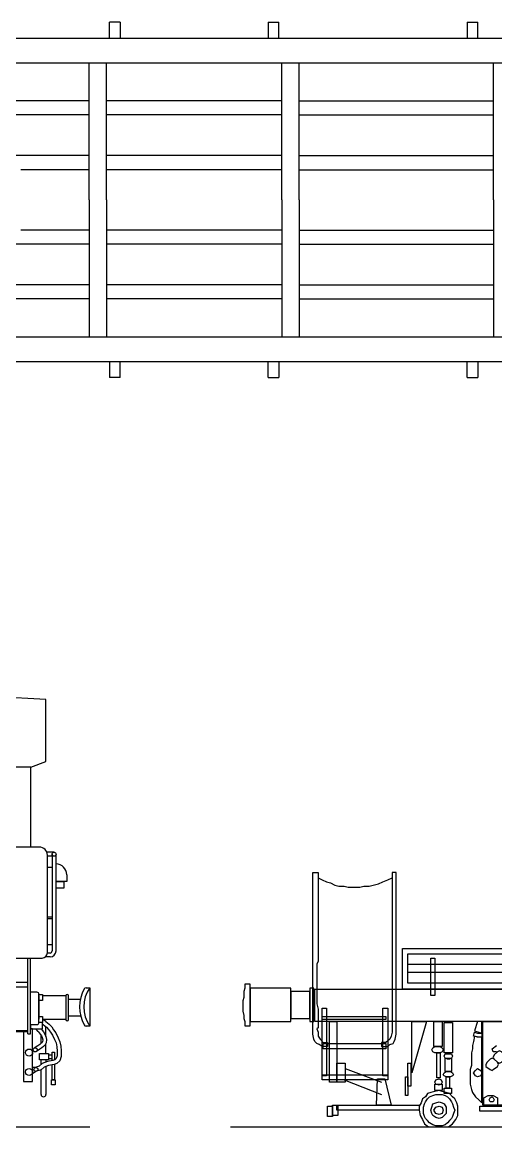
# Model space of a CAD drawing. Extents: x 232357 to 307872, y -9829 to 33775.
# Drawn here: x 277786 to 281985, y 14532 to 24331 of the extents above; entities that cross this region are included whole.
import ezdxf

# ---------------------------------------------------------------- set-up
doc = ezdxf.new("R2010")
doc.units = 0
doc.header["$LTSCALE"] = 750
doc.header["$MEASUREMENT"] = 0
doc.layers.get('0').update_dxf_attribs({"linetype": 'CONTINUOUS'})

msp = doc.modelspace()

# ---------------------------------------------------------------- linework, layer by layer
at = {"color": 0, "linetype": 'Continuous', "lineweight": -2}
for p, q in [((278654.7, 24330.9), (278559.9, 24330.9)), ((278559.9, 24189.4), (278559.9, 24330.9)), ((278654.7, 24330.9), (278559.9, 24330.9)), ((278654.7, 24330.9), (278654.7, 24189.4)), ((279966.3, 24330.9), (280061.1, 24330.9)), ((279966.3, 24330.9), (280061.1, 24330.9)), ((279966.3, 24330.9), (279966.3, 24189.4)), ((280061.1, 24189.4), (280061.1, 24330.9)), ((281730.9, 24330.9), (281825.7, 24330.9)), ((281730.9, 24330.9), (281825.7, 24330.9)), ((281730.9, 24330.9), (281730.9, 24189.4)), ((281825.7, 24189.4), (281825.7, 24330.9)), ((275069.7, 24189.4), (283551.3, 24189.4)), ((275069.7, 23969.4), (283551.3, 23969.4)), ((278379.3, 22754.4), (278379.3, 23969.4)), ((278533.7, 22754.4), (278533.7, 23969.4)), ((280087.3, 22754.4), (280087.3, 23969.4)), ((280241.7, 22754.4), (280241.7, 23969.4)), ((281963.1, 22754.4), (281963.1, 23969.4)), ((278379.3, 23632.8), (276657.9, 23632.8)), ((280087.3, 23632.8), (278533.7, 23632.8)), ((280241.7, 23632.8), (281963.1, 23632.8)), ((278379.3, 23508.1), (276657.9, 23508.1)), ((280087.3, 23508.1), (278533.7, 23508.1)), ((280241.7, 23508.1), (281963.1, 23508.1)), ((278379.3, 23146.6), (276657.9, 23146.6)), ((280087.3, 23146.6), (278533.7, 23146.6)), ((280241.7, 23146.6), (281963.1, 23146.6)), ((278379.3, 23022), (277774.1, 23022)), ((280087.3, 23022), (278533.7, 23022)), ((280241.7, 23022), (281963.1, 23022)), ((278379.3, 22754.4), (278379.3, 21539.4)), ((278533.7, 22754.4), (278533.7, 21539.4)), ((280087.3, 22754.4), (280087.3, 21539.4)), ((280241.7, 22754.4), (280241.7, 21539.4)), ((281963.1, 22754.4), (281963.1, 21539.4)), ((278379.3, 22486.8), (277774.1, 22486.8)), ((280087.3, 22486.8), (278533.7, 22486.8)), ((280241.7, 22486.8), (281963.1, 22486.8)), ((278379.3, 22362.1), (276657.9, 22362.1)), ((280087.3, 22362.1), (278533.7, 22362.1)), ((280241.7, 22362.1), (281963.1, 22362.1)), ((278379.3, 22000.6), (276657.9, 22000.6)), ((280087.3, 22000.6), (278533.7, 22000.6)), ((280241.7, 22000.6), (281963.1, 22000.6)), ((278379.3, 21876), (276657.9, 21876)), ((280087.3, 21876), (278533.7, 21876)), ((280241.7, 21876), (281963.1, 21876)), ((275069.7, 21539.4), (283551.3, 21539.4)), ((275069.7, 21319.4), (283551.3, 21319.4)), ((278559.9, 21319.4), (278559.9, 21177.8)), ((278654.7, 21177.8), (278654.7, 21319.4)), ((279966.3, 21177.8), (279966.3, 21319.4)), ((280061.1, 21319.4), (280061.1, 21177.8)), ((281730.9, 21177.8), (281730.9, 21319.4)), ((281825.7, 21319.4), (281825.7, 21177.8)), ((278654.7, 21177.8), (278559.9, 21177.8)), ((278654.7, 21177.8), (278559.9, 21177.8)), ((279966.3, 21177.8), (280061.1, 21177.8)), ((279966.3, 21177.8), (280061.1, 21177.8)), ((281730.9, 21177.8), (281825.7, 21177.8)), ((281730.9, 21177.8), (281825.7, 21177.8))]:
    msp.add_line(p, q, dxfattribs=at)
at = {"color": 0, "lineweight": -2}
for p, q in [((277995, 18323.8), (276155.4, 18425.1)), ((277995, 17773.8), (277995, 18323.8)), ((277864.6, 17723.1), (277995, 17773.8)), ((277864.6, 17723.1), (276155.4, 17723.1)), ((277864.6, 17013.9), (277864.6, 17723.1)), ((277939, 17013.9), (276155.4, 17013.9)), ((278069.3, 16967.4), (278005.3, 16967.4)), ((278009.5, 16076.7), (278009.5, 16943.4)), ((278052.2, 16933.1), (278009.5, 16933.1)), ((278052.2, 16950.3), (278052.2, 16092.7)), ((278086.4, 16092.7), (278086.4, 16950.3)), ((278052.2, 16831.9), (278009.5, 16831.9)), ((278182.1, 16768.6), (278182.1, 16707.8)), ((278182.1, 16707.8), (278086.4, 16707.8)), ((278052.2, 16393.1), (278009.5, 16393.1)), ((278052.2, 16376.1), (278009.5, 16376.1)), ((278033.4, 16073.9), (278009.4, 16073.9)), ((278052.2, 16148.1), (278009.5, 16148.1)), ((276155.4, 16029.7), (277962.5, 16029.7)), ((277835.6, 15358.1), (277835.6, 16029.7)), ((277859.5, 15358.1), (277859.5, 16029.7)), ((278033.4, 16039.7), (277991.5, 16039.7)), ((272957, 15816.5), (277835.6, 15816.5)), ((273053.9, 15775.8), (277835.6, 15775.8)), ((277916.5, 15726.2), (277859.5, 15726.2)), ((277935.3, 15458.4), (277935.3, 15707.4)), ((278352.3, 15766.3), (278385.3, 15766.3)), ((278385.3, 15766.3), (278385.3, 15426.8)), ((278198.1, 15664.6), (278302.5, 15664.6)), ((277995.1, 15466.9), (277965.5, 15486.9)), ((278198.1, 15518.4), (278304.7, 15518.4)), ((277839.8, 15384.6), (277474.6, 15384.6)), ((277859.5, 15439.6), (277916.5, 15439.6)), ((277928, 15379.4), (277906.3, 15401.1)), ((277973.4, 15439.4), (277965.5, 15446.8)), ((277996.6, 15335.3), (277996.6, 15421.1)), ((278385.3, 15426.8), (278352.3, 15426.8)), ((277835.6, 15376.3), (277422, 15376.3)), ((277835.6, 15358.1), (277859.5, 15358.1)), ((277954.3, 15271.8), (277954.3, 15344.2)), ((277924.1, 15250.1), (277891.7, 15231.1)), ((277942.7, 15220.4), (277913, 15201.6)), ((277996.6, 15181.9), (277996.6, 15270)), ((277954.3, 15124), (277954.3, 15125.6)), ((277954.3, 15084.7), (277954.3, 15124)), ((277996.6, 15124), (277996.6, 15125.6)), ((277996.6, 15124), (277996.6, 15105.6)), ((278020.1, 15169.9), (278053, 15169.9)), ((278020.1, 15138), (278053, 15138)), ((277902.5, 15058.6), (277879.1, 15058.3)), ((277913.6, 15025.4), (277879.1, 15002.6)), ((277954.3, 14820.3), (277954.3, 15039)), ((277996.6, 15068.2), (277996.6, 14820.3)), ((259338.1, 14532.1), (278385.3, 14532.1))]:
    msp.add_line(p, q, dxfattribs=at)
for points in [[(280362.4, 15410.5), (280362.4, 16788.3), (280408.7, 16788.3), (280408.7, 16779.1), (280408.7, 16760.6), (280408.7, 16732.9), (280408.7, 16695.9), (280408.7, 16658.9), (280408.7, 16621.9), (280408.7, 16575.7), (280408.7, 16520.2), (280408.7, 16501.7), (280408.7, 16473.9), (280408.7, 16446.2), (280408.7, 16409.2), (280408.7, 16381.5), (280408.7, 16353.7), (280408.7, 16326), (280408.7, 16289), (280408.7, 16261.3), (280408.7, 16233.5), (280408.7, 16196.5), (280408.7, 16168.8), (280408.7, 16131.8), (280408.7, 16104.1), (280408.7, 16067.1), (280408.7, 16039.3), (280408.7, 16002.3), (280399.4, 15974.6), (280399.4, 15937.6), (280399.4, 15909.9), (280399.4, 15882.1), (280399.4, 15845.1), (280399.4, 15817.4), (280399.4, 15789.7), (280399.4, 15761.9), (280399.4, 15734.2), (280399.4, 15706.4), (280399.4, 15678.7), (280399.4, 15623.2), (280408.7, 15577), (280408.7, 15540), (280408.7, 15503), (280408.7, 15475.3), (280408.7, 15447.5), (280408.7, 15429), (280408.7, 15410.5), (280399.4, 15401.3), (280408.7, 15373.5), (280408.7, 15336.6), (280427.2, 15308.8), (280454.9, 15281.1), (280491.9, 15281.1), (280491.9, 15244.1), (280464.1, 15244.1), (280445.7, 15244.1), (280417.9, 15262.6), (280399.4, 15271.8), (280380.9, 15290.3), (280371.7, 15308.8), (280362.4, 15355), (280362.4, 15382.8), (280362.4, 15401.3), (280362.4, 15410.5)], [(281102.2, 15410.5), (281102.2, 16788.3), (281065.2, 16788.3), (281065.2, 16779.1), (281065.2, 16760.6), (281065.2, 16732.9), (281065.2, 16695.9), (281065.2, 16658.9), (281065.2, 16621.9), (281065.2, 16575.7), (281065.2, 16520.2), (281065.2, 16501.7), (281065.2, 16473.9), (281065.2, 16446.2), (281065.2, 16409.2), (281065.2, 16381.5), (281065.2, 16353.7), (281065.2, 16326), (281065.2, 16289), (281065.2, 16261.3), (281065.2, 16233.5), (281065.2, 16196.5), (281065.2, 16168.8), (281065.2, 16131.8), (281065.2, 16104.1), (281065.2, 16067.1), (281065.2, 16039.3), (281065.2, 16002.3), (281065.2, 15974.6), (281065.2, 15937.6), (281065.2, 15909.9), (281065.2, 15882.1), (281065.2, 15845.1), (281065.2, 15817.4), (281065.2, 15789.7), (281065.2, 15761.9), (281065.2, 15734.2), (281065.2, 15706.4), (281065.2, 15678.7), (281065.2, 15623.2), (281065.2, 15577), (281065.2, 15540), (281065.2, 15503), (281065.2, 15475.3), (281065.2, 15447.5), (281065.2, 15429), (281065.2, 15410.5), (281065.2, 15401.3), (281065.2, 15373.5), (281056, 15336.6), (281046.7, 15308.8), (281009.7, 15281.1), (280972.7, 15281.1), (280972.7, 15244.1), (281000.5, 15244.1), (281028.2, 15244.1), (281046.7, 15262.6), (281074.5, 15271.8), (281083.7, 15290.3), (281092.9, 15308.8), (281102.2, 15355), (281102.2, 15382.8), (281102.2, 15401.3), (281102.2, 15410.5)], [(280408.7, 16742.1), (280445.7, 16723.6), (280482.6, 16705.1), (280519.6, 16695.9), (280556.6, 16677.4), (280593.6, 16668.1), (280639.8, 16668.1), (280676.8, 16658.9), (280723.1, 16658.9), (280778.5, 16658.9), (280815.5, 16668.1), (280861.8, 16668.1), (280898.8, 16677.4), (280945, 16686.6), (280982, 16705.1), (281028.2, 16723.6), (281065.2, 16742.1)], [(281157.7, 16113.3), (284810.2, 16113.3), (284810.2, 15752.7), (281157.7, 15752.7), (281157.7, 16113.3)], [(281203.9, 16067.1), (284764, 16067.1), (284764, 15808.2), (281203.9, 15808.2), (281203.9, 16067.1)], [(281203.9, 15974.6), (284745.5, 15974.6), (284745.5, 15900.6), (281203.9, 15900.6), (281203.9, 15974.6)], [(281407.3, 16030.1), (281444.3, 16030.1), (281444.3, 15697.2), (281407.3, 15697.2), (281407.3, 16030.1)], [(279807.6, 15798.9), (279770.6, 15798.9), (279761.4, 15798.9), (279761.4, 15780.4), (279761.4, 15761.9), (279752.1, 15734.2), (279752.1, 15706.4), (279752.1, 15678.7), (279742.9, 15651), (279742.9, 15623.2), (279742.9, 15586.2), (279742.9, 15558.5), (279752.1, 15521.5), (279752.1, 15493.8), (279761.4, 15466), (279761.4, 15447.5), (279761.4, 15429), (279770.6, 15429), (279807.6, 15429), (279807.6, 15798.9)], [(277935.3, 15694.7), (277935.3, 15694.7), (277935.3, 15486.9)], [(278173.7, 15694.7), (277965.5, 15694.7)], [(278173.7, 15694.7), (278173.7, 15485.5)], [(278198.1, 15485.5), (278198.1, 15694.7)], [(280168.2, 15761.9), (279807.6, 15761.9), (279807.6, 15466), (280168.2, 15466), (280168.2, 15761.9)], [(280334.7, 15734.2), (280168.2, 15734.2), (280168.2, 15493.8), (280334.7, 15493.8), (280334.7, 15734.2)], [(280371.7, 15761.9), (280334.7, 15761.9), (280334.7, 15466), (280371.7, 15466), (280371.7, 15761.9)], [(280380.9, 15752.7), (286964.8, 15752.7), (286964.8, 15466), (280380.9, 15466), (280380.9, 15752.7)], [(280445.7, 15586.2), (280482.6, 15586.2), (280482.6, 14985.2), (280445.7, 14985.2), (280445.7, 15586.2)], [(280982, 15586.2), (281028.2, 15586.2), (281028.2, 14985.2), (280982, 14985.2), (280982, 15586.2)], [(277965.5, 15486.9), (278173.7, 15486.9)], [(280445.7, 15512.2), (281009.7, 15512.2), (281009.7, 15484.5), (280445.7, 15484.5), (280445.7, 15512.2)], [(277797.7, 15376.3), (277797.7, 14936.2), (277879.1, 14936.2), (277879.1, 15401.1), (277859.5, 15401.1)], [(277859.5, 15439.6), (277859.5, 15401.1), (277965.5, 15401.1), (277965.5, 15458.4), (277935.3, 15458.4)], [(277973.4, 15439.4), (278001.1, 15417.5), (278020.7, 15396.7), (278036.6, 15372.1), (278054.4, 15346.9), (278074.4, 15308.4), (278086.7, 15276.9), (278093.5, 15242.9), (278096.4, 15203.6), (278097.8, 15161.1), (278089.2, 15138.3), (278075.5, 15126.4), (278059.2, 15120.2), (278010.6, 15110.8), (277964.2, 15093.5), (277938.1, 15070.4), (277902.5, 15058.6)], [(277995.1, 15466.9), (278024.8, 15443.4), (278048.3, 15418.3), (278065.6, 15391.7), (278084.4, 15365.1), (278106.3, 15322.8), (278120.4, 15286.8), (278128.2, 15247.7), (278131.4, 15205.4), (278132.9, 15155.3), (278118.8, 15117.8), (278093.8, 15095.8), (278068.7, 15086.4), (278020.1, 15077.1), (277982.5, 15063), (277955.9, 15039.5), (277913.6, 15025.4)], [(277954.3, 15401.1), (277975.4, 15375.6), (277987.3, 15355.5), (277996.9, 15334.7), (278002.9, 15305.8), (278000.6, 15278.3), (277991.7, 15259.8), (277974.6, 15244.2), (277959.8, 15233), (277942.7, 15220.4)], [(280510.4, 15466), (280575.1, 15466), (280575.1, 14929.7), (280510.4, 14929.7), (280510.4, 15466)], [(281370.4, 15466), (281240.9, 15012.9), (281240.9, 15466), (281370.4, 15466)], [(281435.1, 15466), (281509.1, 15466), (281509.1, 15244.1), (281435.1, 15244.1), (281435.1, 15466)], [(281527.6, 15456.8), (281601.5, 15456.8), (281601.5, 15188.6), (281527.6, 15188.6), (281527.6, 15456.8)], [(281823.5, 15466), (281795.7, 15382.8), (281832.7, 15373.5), (281860.4, 15364.3), (281860.4, 15466), (281823.5, 15466)], [(281869.7, 15466), (282859.1, 15466), (282859.1, 14726.2), (281869.7, 14726.2), (281869.7, 15466)], [(277928, 15379.4), (277947.4, 15355.9), (277957.1, 15339.6), (277964.3, 15324), (277968.5, 15303.7), (277967.2, 15287.4), (277963.9, 15280.5), (277952.9, 15270.5), (277941.6, 15262), (277924.1, 15250.1)], [(281795.7, 15336.6), (281786.5, 15290.3), (281777.2, 15253.3), (281777.2, 15225.6), (281768, 15188.6), (281768, 15151.6), (281768, 15123.9), (281768, 15077.6), (281758.7, 15040.6), (281758.7, 14994.4), (281758.7, 14957.4), (281758.7, 14911.2), (281768, 14865), (281777.2, 14837.2), (281805, 14800.2), (281832.7, 14772.5), (281860.4, 14744.7), (281860.4, 15327.3), (281823.5, 15327.3), (281795.7, 15336.6)], [(281786.5, 15336.6), (281795.7, 15373.5), (281823.5, 15364.3), (281860.4, 15364.3), (281860.4, 15327.3), (281832.7, 15327.3), (281786.5, 15336.6)], [(278053, 15119.1), (278053, 15196), (278073.4, 15196), (278073.4, 15125.6)], [(280454.9, 15271.8), (281009.7, 15271.8), (281009.7, 15225.6), (280454.9, 15225.6), (280454.9, 15271.8)], [(281444.3, 15244.1), (281490.6, 15244.1), (281509.1, 15234.8), (281518.3, 15216.3), (281518.3, 15216.3), (281509.1, 15197.8), (281490.6, 15188.6), (281444.3, 15188.6), (281425.8, 15197.8), (281416.6, 15216.3), (281416.6, 15216.3), (281425.8, 15234.8), (281444.3, 15244.1)], [(281462.8, 15188.6), (281490.6, 15188.6), (281490.6, 14966.7), (281462.8, 14966.7), (281462.8, 15188.6)], [(281952.9, 15225.6), (281989.9, 15253.3)], [(281989.9, 15197.8), (281962.2, 15197.8), (281952.9, 15225.6)], [(282036.1, 15105.4), (282063.9, 15133.1), (282073.1, 15151.6), (282063.9, 15170.1), (282036.1, 15197.8), (282017.6, 15207.1), (281999.2, 15197.8), (281971.4, 15170.1), (281962.2, 15151.6), (281971.4, 15133.1), (281999.2, 15105.4), (282017.6, 15096.1), (282036.1, 15105.4)], [(280575.1, 15096.1), (280649.1, 15096.1), (280649.1, 14929.7), (280575.1, 14929.7), (280575.1, 15096.1)], [(281203.9, 15096.1), (281231.7, 15096.1), (281231.7, 14892.7), (281203.9, 14892.7), (281203.9, 15096.1)], [(281555.3, 15179.4), (281573.8, 15179.4), (281592.3, 15179.4), (281601.5, 15160.9), (281592.3, 15142.4), (281573.8, 15133.1), (281555.3, 15133.1), (281536.8, 15142.4), (281527.6, 15160.9), (281536.8, 15179.4), (281555.3, 15179.4)], [(281536.8, 15142.4), (281592.3, 15142.4), (281592.3, 15022.2), (281536.8, 15022.2), (281536.8, 15142.4)], [(281962.2, 15040.6), (281999.2, 15068.4), (282008.4, 15086.9), (281999.2, 15105.4), (281971.4, 15133.1), (281952.9, 15142.4), (281934.4, 15133.1), (281906.7, 15105.4), (281897.4, 15086.9), (281897.4, 15068.4), (281934.4, 15040.6), (281952.9, 15031.4), (281962.2, 15040.6)], [(278073.4, 15088.2), (278073.4, 14948.7), (278053, 14948.7), (278053, 15083.4)], [(280445.7, 14994.4), (281028.2, 14994.4), (281028.2, 14948.2), (280445.7, 14948.2), (280445.7, 14994.4)], [(280649.1, 15049.9), (280972.7, 14929.7)], [(281546, 15022.2), (281583, 15022.2), (281601.5, 15012.9), (281610.8, 14994.4), (281601.5, 14985.2), (281583, 14975.9), (281546, 14975.9), (281527.6, 14985.2), (281518.3, 14994.4), (281527.6, 15012.9), (281546, 15022.2)], [(281786.5, 15012.9), (281805, 15031.4), (281823.5, 15049.9), (281851.2, 15031.4), (281860.4, 15012.9), (281851.2, 14985.2), (281823.5, 14975.9), (281805, 14985.2), (281786.5, 15012.9)], [(280639.8, 14948.2), (280972.7, 14818.7)], [(280926.5, 14726.2), (280935.7, 14957.4), (281000.5, 14957.4), (281056, 14726.2), (280926.5, 14726.2)], [(281185.4, 14975.9), (281203.9, 14975.9), (281203.9, 14809.5), (281185.4, 14809.5), (281185.4, 14975.9)], [(281444.3, 14929.7), (281453.6, 14948.2), (281481.3, 14957.4), (281499.8, 14948.2), (281509.1, 14929.7), (281499.8, 14911.2), (281481.3, 14901.9), (281453.6, 14911.2), (281444.3, 14929.7)], [(281444.3, 14911.2), (281509.1, 14911.2), (281509.1, 14855.7), (281444.3, 14855.7), (281444.3, 14911.2)], [(281546, 14975.9), (281573.8, 14975.9), (281573.8, 14874.2), (281546, 14874.2), (281546, 14975.9)], [(281564.5, 14532.1), (281601.5, 14559.8), (281629.3, 14596.8), (281647.8, 14633.8), (281647.8, 14680), (281647.8, 14717), (281638.5, 14744.7), (281620, 14781.7), (281601.5, 14800.2), (281573.8, 14828), (281546, 14837.2), (281509.1, 14846.5), (281481.3, 14855.7), (281444.3, 14846.5), (281407.3, 14837.2), (281379.6, 14828), (281361.1, 14800.2), (281333.4, 14781.7), (281324.1, 14744.7), (281305.6, 14717), (281305.6, 14680), (281314.9, 14633.8), (281333.4, 14596.8), (281351.9, 14559.8), (281388.8, 14532.1), (281564.5, 14532.1)], [(281342.6, 14680), (281342.6, 14707.8), (281351.9, 14735.5), (281361.1, 14754), (281379.6, 14781.7), (281398.1, 14800.2), (281425.8, 14809.5), (281453.6, 14818.7), (281481.3, 14818.7), (281509.1, 14818.7), (281536.8, 14809.5), (281555.3, 14800.2), (281573.8, 14781.7), (281592.3, 14754), (281601.5, 14735.5), (281610.8, 14707.8), (281620, 14680), (281610.8, 14652.3), (281601.5, 14624.5), (281592.3, 14606), (281573.8, 14587.5), (281555.3, 14569), (281536.8, 14550.6), (281509.1, 14541.3), (281481.3, 14541.3), (281453.6, 14541.3), (281425.8, 14550.6), (281398.1, 14569), (281379.6, 14587.5), (281361.1, 14606), (281351.9, 14624.5), (281342.6, 14652.3), (281342.6, 14680)], [(281527.6, 14874.2), (281592.3, 14874.2), (281592.3, 14828), (281527.6, 14828), (281527.6, 14874.2)], [(281878.9, 14791), (281915.9, 14809.5), (281962.2, 14809.5), (281999.2, 14791), (281999.2, 14726.2), (281878.9, 14726.2), (281878.9, 14791)], [(281925.2, 14772.5), (281934.4, 14791), (281952.9, 14800.2), (281962.2, 14791), (281971.4, 14772.5), (281962.2, 14754), (281952.9, 14754), (281934.4, 14754), (281925.2, 14772.5)], [(280491.9, 14717), (280538.1, 14717), (280538.1, 14624.5), (280491.9, 14624.5), (280491.9, 14717)], [(280538.1, 14726.2), (280584.4, 14726.2), (280584.4, 14633.8), (280538.1, 14633.8), (280538.1, 14726.2)], [(280575.1, 14726.2), (281305.6, 14726.2), (281305.6, 14680), (280575.1, 14680), (280575.1, 14726.2)], [(281407.3, 14680), (281416.6, 14707.8), (281425.8, 14735.5), (281453.6, 14744.7), (281481.3, 14754), (281509.1, 14744.7), (281527.6, 14735.5), (281546, 14707.8), (281546, 14680), (281546, 14652.3), (281527.6, 14633.8), (281509.1, 14615.3), (281481.3, 14606), (281453.6, 14615.3), (281425.8, 14633.8), (281416.6, 14652.3), (281407.3, 14680)], [(281435.1, 14680), (281453.6, 14707.8), (281481.3, 14717), (281509.1, 14707.8), (281518.3, 14680), (281509.1, 14652.3), (281481.3, 14643), (281453.6, 14652.3), (281435.1, 14680)], [(281842, 14717), (282886.9, 14717), (282886.9, 14670.8), (281842, 14670.8), (281842, 14717)], [(279631.9, 14532.1), (307872.3, 14532.1)]]:
    msp.add_lwpolyline(points, dxfattribs=at)
for points in [[(278086.4, 16707.8), (278155.9, 16707.8), (278155.9, 16648.7), (278086.4, 16648.7)], [(277935.3, 15707.4), (277965.5, 15707.4), (277965.5, 15653.1), (277935.3, 15653.1)], [(277935.3, 15512.7), (277965.5, 15512.7), (277965.5, 15458.4), (277935.3, 15458.4)], [(277938.7, 15181.9), (278020.1, 15181.9), (278020.1, 15125.6), (277938.7, 15125.6)], [(278046.8, 14948.7), (278079.7, 14948.7), (278079.7, 14904.8), (278046.8, 14904.8)]]:
    msp.add_lwpolyline(points, close=True, dxfattribs=at)
for centre, radius in [((278069.3, 16950.3), 17.1), ((277847.8, 15191.3), 31.3), ((277901.8, 15216), 18.2), ((277847.8, 15019.1), 31.3), ((277908.1, 15042), 17.5)]:
    msp.add_circle(centre, radius, dxfattribs=at)
for centre, radius, start, end in [((277939, 16943.4), 70.5, 0, 90), ((278086.4, 16768.6), 95.7, 0, 90), ((277962.5, 16076.7), 47, 270, 0), ((278033.4, 16092.7), 18.8, 270, 0), ((278033.4, 16092.7), 53, 270, 0), ((277916.5, 15707.4), 18.8, 0, 90), ((278185.9, 15694.7), 12.2, 0, 180), ((278633.9, 15596.6), 338.4, 151.81037, 208.18963), ((278633.9, 15596.6), 301.1, 145.68028, 214.31972), ((278352.3, 15747.5), 18.8, 90, 151.81037), ((278185.9, 15485.5), 12.2, 180, 0), ((277916.5, 15458.4), 18.8, 270, 0), ((278352.3, 15445.6), 18.8, 208.18963, 270), ((277975.5, 14820.3), 21.2, 180, 0)]:
    msp.add_arc(centre, radius, start, end, dxfattribs=at)

doc.saveas('drawing.dxf')
